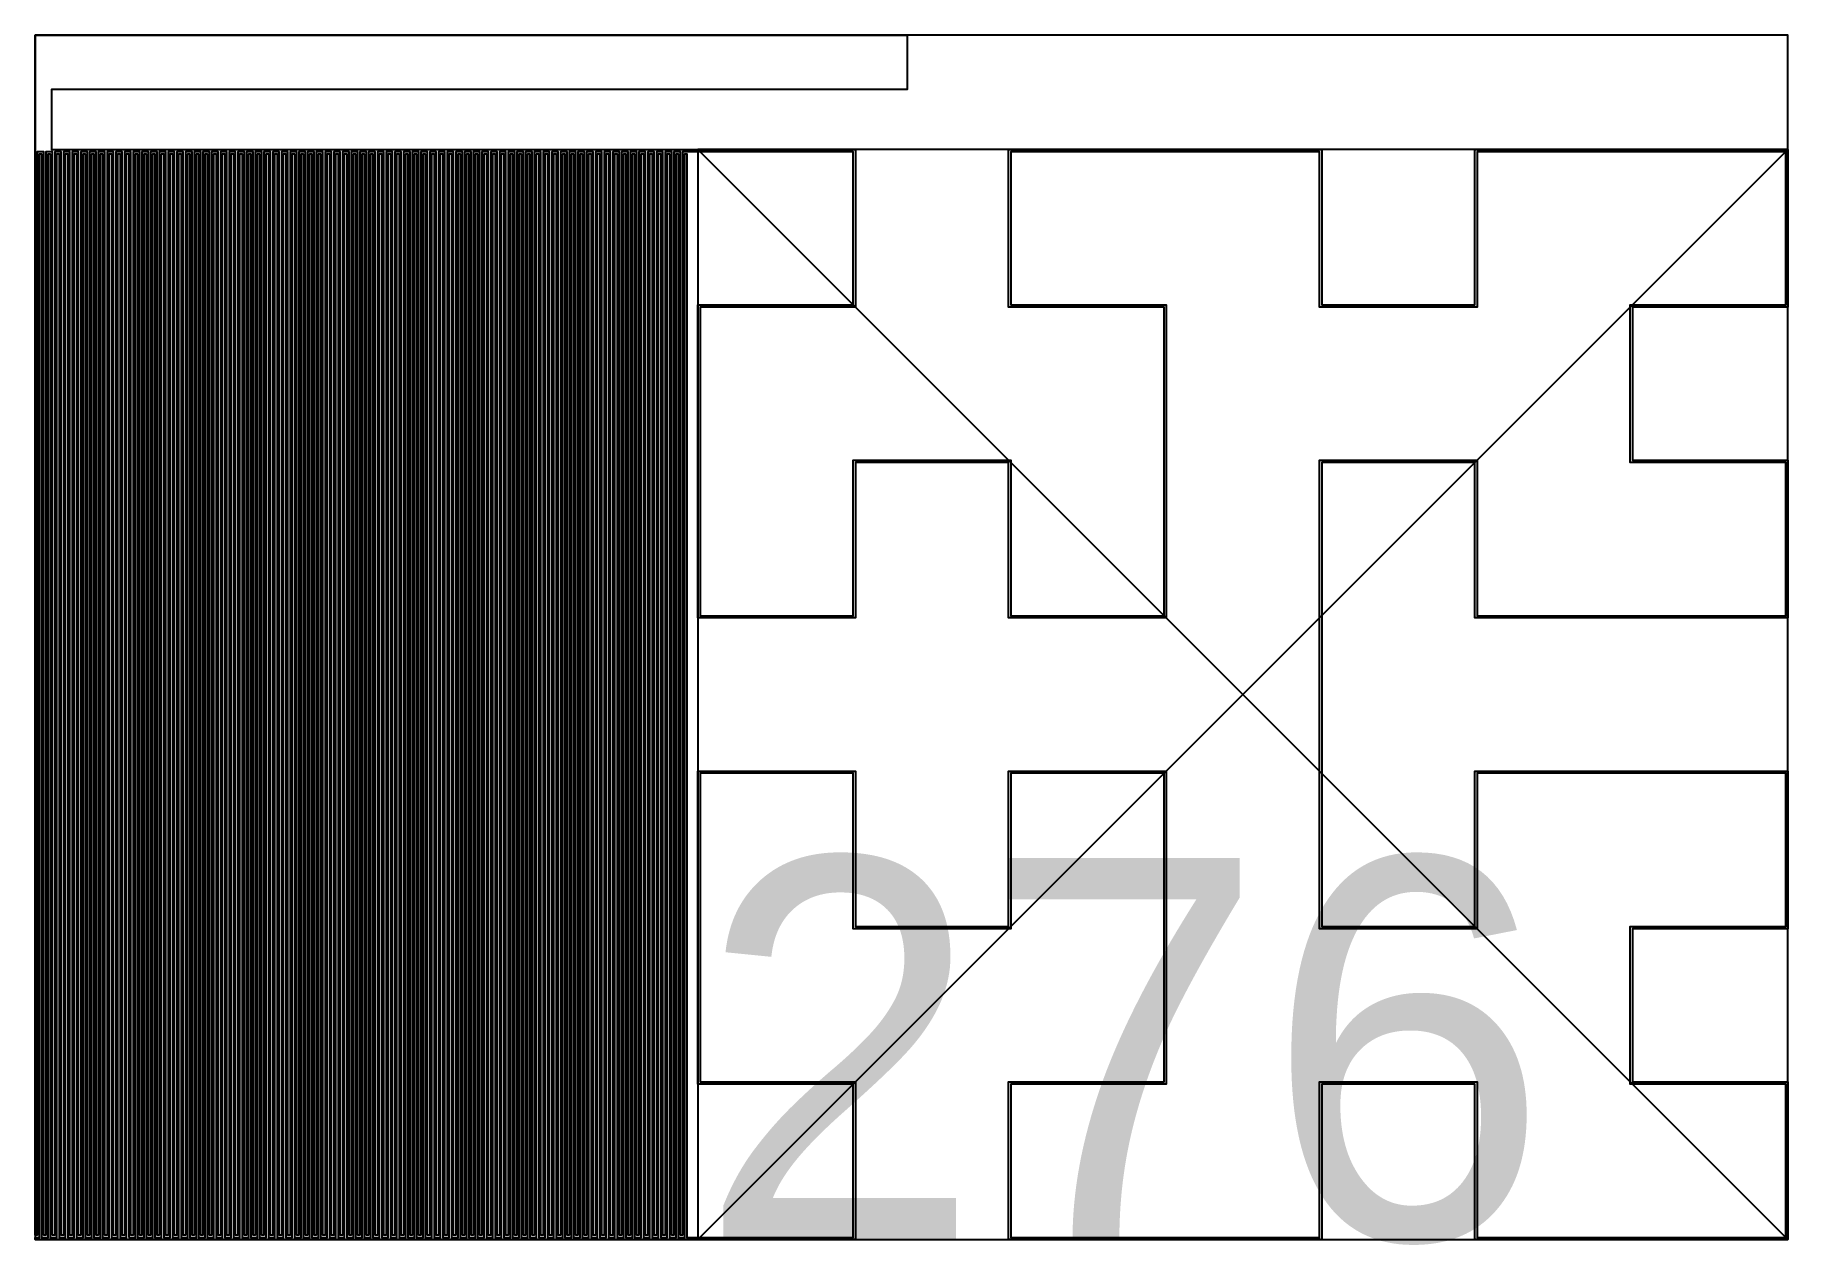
# Model space of a CAD drawing. Header units: metres. Extents: x -1108 to 500, y -505 to 605.
import ezdxf

# ---------------------------------------------------------------- set-up
doc = ezdxf.new("R2010")
doc.units = ezdxf.units.M
for name, color, linetype in [('ABSORBER_AREA', 150, 'Continuous'), ('CENTER', 120, 'Continuous'), ('INDEX', 254, 'Continuous'), ('PIXEL', 255, 'Continuous'), ('PIXEL_AREA', 140, 'Continuous')]:
    doc.layers.add(name, color=color, linetype=linetype)

msp = doc.modelspace()

# ---------------------------------------------------------------- linework, layer by layer
at = {"layer": 'ABSORBER_AREA'}
msp.add_lwpolyline([(-500, -500), (500, -500), (500, 500), (-500, 500), (-500, -500)], close=True, dxfattribs=at)
at = {"layer": 'CENTER'}
for points in [[(-500, -500), (500, 500)], [(-500, 500), (500, -500)]]:
    msp.add_lwpolyline(points, close=True, dxfattribs=at)
at = {"layer": 'PIXEL'}
msp.add_lwpolyline([(-1022, -498), (-1016, -498), (-1016, 496), (-1014, 496), (-1014, -498), (-1008, -498), (-1008, 496), (-1006, 496), (-1006, -498), (-1000, -498), (-1000, 496), (-998, 496), (-998, -498), (-992, -498), (-992, 496), (-990, 496), (-990, -498), (-984, -498), (-984, 496), (-982, 496), (-982, -498), (-976, -498), (-976, 496), (-974, 496), (-974, -498), (-968, -498), (-968, 496), (-966, 496), (-966, -498), (-960, -498), (-960, 496), (-958, 496), (-958, -498), (-952, -498), (-952, 496), (-950, 496), (-950, -498), (-944, -498), (-944, 496), (-942, 496), (-942, -498), (-936, -498), (-936, 496), (-934, 496), (-934, -498), (-928, -498), (-928, 496), (-926, 496), (-926, -498), (-920, -498), (-920, 496), (-918, 496), (-918, -498), (-912, -498), (-912, 496), (-910, 496), (-910, -498), (-904, -498), (-904, 496), (-902, 496), (-902, -498), (-896, -498), (-896, 496), (-894, 496), (-894, -498), (-888, -498), (-888, 496), (-886, 496), (-886, -498), (-880, -498), (-880, 496), (-878, 496), (-878, -498), (-872, -498), (-872, 496), (-870, 496), (-870, -498), (-864, -498), (-864, 496), (-862, 496), (-862, -498), (-856, -498), (-856, 496), (-854, 496), (-854, -498), (-848, -498), (-848, 496), (-846, 496), (-846, -498), (-840, -498), (-840, 496), (-838, 496), (-838, -498), (-832, -498), (-832, 496), (-830, 496), (-830, -498), (-824, -498), (-824, 496), (-822, 496), (-822, -498), (-816, -498), (-816, 496), (-814, 496), (-814, -498), (-808, -498), (-808, 496), (-806, 496), (-806, -498), (-800, -498), (-800, 496), (-798, 496), (-798, -498), (-792, -498), (-792, 496), (-790, 496), (-790, -498), (-784, -498), (-784, 496), (-782, 496), (-782, -498), (-776, -498), (-776, 496), (-774, 496), (-774, -498), (-768, -498), (-768, 496), (-766, 496), (-766, -498), (-760, -498), (-760, 496), (-758, 496), (-758, -498), (-752, -498), (-752, 496), (-750, 496), (-750, -498), (-744, -498), (-744, 496), (-742, 496), (-742, -498), (-736, -498), (-736, 496), (-734, 496), (-734, -498), (-728, -498), (-728, 496), (-726, 496), (-726, -498), (-720, -498), (-720, 496), (-718, 496), (-718, -498), (-712, -498), (-712, 496), (-710, 496), (-710, -498), (-704, -498), (-704, 496), (-702, 496), (-702, -498), (-696, -498), (-696, 496), (-694, 496), (-694, -498), (-688, -498), (-688, 496), (-686, 496), (-686, -498), (-680, -498), (-680, 496), (-678, 496), (-678, -498), (-672, -498), (-672, 496), (-670, 496), (-670, -498), (-664, -498), (-664, 496), (-662, 496), (-662, -498), (-656, -498), (-656, 496), (-654, 496), (-654, -498), (-648, -498), (-648, 496), (-646, 496), (-646, -498), (-640, -498), (-640, 496), (-638, 496), (-638, -498), (-632, -498), (-632, 496), (-630, 496), (-630, -498), (-624, -498), (-624, 496), (-622, 496), (-622, -498), (-616, -498), (-616, 496), (-614, 496), (-614, -498), (-608, -498), (-608, 496), (-606, 496), (-606, -498), (-600, -498), (-600, 496), (-598, 496), (-598, -498), (-592, -498), (-592, 496), (-590, 496), (-590, -498), (-584, -498), (-584, 496), (-582, 496), (-582, -498), (-576, -498), (-576, 496), (-574, 496), (-574, -498), (-568, -498), (-568, 496), (-566, 496), (-566, -498), (-560, -498), (-560, 496), (-558, 496), (-558, -498), (-552, -498), (-552, 496), (-550, 496), (-550, -498), (-544, -498), (-544, 496), (-542, 496), (-542, -498), (-536, -498), (-536, 496), (-534, 496), (-534, -498), (-528, -498), (-528, 496), (-526, 496), (-526, -498), (-520, -498), (-520, 496), (-518, 496), (-518, -498), (-512, -498), (-512, 496), (-510, 496), (-510, -498), (-501, -498), (-500, -498), (-498, -498), (-357.4, -498), (-357.4, -357.4), (-500, -357.4), (-500, -355.4), (-500, -355.4), (-500, -214.9), (-500, -212.9), (-500, -72.3), (-500, -70.3), (-500, -70.3), (-357.4, -70.3), (-355.4, -70.3), (-355.4, -70.3), (-355.4, -72.3), (-355.4, -72.3), (-355.4, -212.9), (-214.9, -212.9), (-214.9, -72.3), (-214.9, -70.3), (-212.9, -70.3), (-72.3, -70.3), (-70.3, -70.3), (-70.3, -72.3), (-70.3, -212.9), (-70.3, -214.9), (-70.3, -355.4), (-70.3, -357.4), (-70.3, -357.4), (-212.9, -357.4), (-212.9, -498), (-72.3, -498), (-70.3, -498), (70.3, -498), (70.3, -357.4), (70.3, -355.4), (72.3, -355.4), (212.9, -355.4), (214.9, -355.4), (214.9, -355.4), (214.9, -498), (355.4, -498), (357.4, -498), (498, -498), (498, -357.4), (355.4, -357.4), (355.4, -357.4), (355.4, -357.4), (355.4, -214.9), (355.4, -212.9), (357.4, -212.9), (498, -212.9), (498, -72.3), (357.4, -72.3), (355.4, -72.3), (214.9, -72.3), (214.9, -212.9), (214.9, -214.9), (212.9, -214.9), (72.3, -214.9), (70.3, -214.9), (70.3, -214.9), (70.3, -72.3), (70.3, -70.3), (70.3, 70.3), (70.3, 72.3), (70.3, 212.9), (70.3, 214.9), (70.3, 214.9), (72.3, 214.9), (72.3, 214.9), (212.9, 214.9), (214.9, 214.9), (214.9, 214.9), (214.9, 72.3), (355.4, 72.3), (357.4, 72.3), (498, 72.3), (498, 212.9), (357.4, 212.9), (355.4, 212.9), (355.4, 212.9), (355.4, 355.4), (355.4, 357.4), (355.4, 357.4), (357.4, 357.4), (357.4, 357.4), (498, 357.4), (498, 498), (357.4, 498), (355.4, 498), (214.9, 498), (214.9, 357.4), (214.9, 355.4), (214.9, 355.4), (212.9, 355.4), (212.9, 355.4), (72.3, 355.4), (70.3, 355.4), (70.3, 355.4), (70.3, 498), (-70.3, 498), (-72.3, 498), (-212.9, 498), (-212.9, 357.4), (-72.3, 357.4), (-70.3, 357.4), (-70.3, 355.4), (-70.3, 214.9), (-70.3, 212.9), (-70.3, 72.3), (-70.3, 70.3), (-70.3, 70.3), (-72.3, 70.3), (-72.3, 70.3), (-212.9, 70.3), (-214.9, 70.3), (-214.9, 70.3), (-214.9, 72.3), (-214.9, 72.3), (-214.9, 212.9), (-355.4, 212.9), (-355.4, 72.3), (-355.4, 70.3), (-355.4, 70.3), (-357.4, 70.3), (-357.4, 70.3), (-498, 70.3), (-500, 70.3), (-500, 70.3), (-500, 72.3), (-500, 72.3), (-500, 212.9), (-500, 214.9), (-500, 355.4), (-500, 357.4), (-500, 357.4), (-498, 357.4), (-498, 357.4), (-357.4, 357.4), (-357.4, 498), (-498, 498), (-500, 498), (-501, 498), (-510, 498), (-514, 498), (-514, -496), (-516, -496), (-516, 498), (-522, 498), (-522, -496), (-524, -496), (-524, 498), (-530, 498), (-530, -496), (-532, -496), (-532, 498), (-538, 498), (-538, -496), (-540, -496), (-540, 498), (-546, 498), (-546, -496), (-548, -496), (-548, 498), (-554, 498), (-554, -496), (-556, -496), (-556, 498), (-562, 498), (-562, -496), (-564, -496), (-564, 498), (-570, 498), (-570, -496), (-572, -496), (-572, 498), (-578, 498), (-578, -496), (-580, -496), (-580, 498), (-586, 498), (-586, -496), (-588, -496), (-588, 498), (-594, 498), (-594, -496), (-596, -496), (-596, 498), (-602, 498), (-602, -496), (-604, -496), (-604, 498), (-610, 498), (-610, -496), (-612, -496), (-612, 498), (-618, 498), (-618, -496), (-620, -496), (-620, 498), (-626, 498), (-626, -496), (-628, -496), (-628, 498), (-634, 498), (-634, -496), (-636, -496), (-636, 498), (-642, 498), (-642, -496), (-644, -496), (-644, 498), (-650, 498), (-650, -496), (-652, -496), (-652, 498), (-658, 498), (-658, -496), (-660, -496), (-660, 498), (-666, 498), (-666, -496), (-668, -496), (-668, 498), (-674, 498), (-674, -496), (-676, -496), (-676, 498), (-682, 498), (-682, -496), (-684, -496), (-684, 498), (-690, 498), (-690, -496), (-692, -496), (-692, 498), (-698, 498), (-698, -496), (-700, -496), (-700, 498), (-706, 498), (-706, -496), (-708, -496), (-708, 498), (-714, 498), (-714, -496), (-716, -496), (-716, 498), (-722, 498), (-722, -496), (-724, -496), (-724, 498), (-730, 498), (-730, -496), (-732, -496), (-732, 498), (-738, 498), (-738, -496), (-740, -496), (-740, 498), (-746, 498), (-746, -496), (-748, -496), (-748, 498), (-754, 498), (-754, -496), (-756, -496), (-756, 498), (-762, 498), (-762, -496), (-764, -496), (-764, 498), (-770, 498), (-770, -496), (-772, -496), (-772, 498), (-778, 498), (-778, -496), (-780, -496), (-780, 498), (-786, 498), (-786, -496), (-788, -496), (-788, 498), (-794, 498), (-794, -496), (-796, -496), (-796, 498), (-802, 498), (-802, -496), (-804, -496), (-804, 498), (-810, 498), (-810, -496), (-812, -496), (-812, 498), (-818, 498), (-818, -496), (-820, -496), (-820, 498), (-826, 498), (-826, -496), (-828, -496), (-828, 498), (-834, 498), (-834, -496), (-836, -496), (-836, 498), (-842, 498), (-842, -496), (-844, -496), (-844, 498), (-850, 498), (-850, -496), (-852, -496), (-852, 498), (-858, 498), (-858, -496), (-860, -496), (-860, 498), (-866, 498), (-866, -496), (-868, -496), (-868, 498), (-874, 498), (-874, -496), (-876, -496), (-876, 498), (-882, 498), (-882, -496), (-884, -496), (-884, 498), (-890, 498), (-890, -496), (-892, -496), (-892, 498), (-898, 498), (-898, -496), (-900, -496), (-900, 498), (-906, 498), (-906, -496), (-908, -496), (-908, 498), (-914, 498), (-914, -496), (-916, -496), (-916, 498), (-922, 498), (-922, -496), (-924, -496), (-924, 498), (-930, 498), (-930, -496), (-932, -496), (-932, 498), (-938, 498), (-938, -496), (-940, -496), (-940, 498), (-946, 498), (-946, -496), (-948, -496), (-948, 498), (-954, 498), (-954, -496), (-956, -496), (-956, 498), (-962, 498), (-962, -496), (-964, -496), (-964, 498), (-970, 498), (-970, -496), (-972, -496), (-972, 498), (-978, 498), (-978, -496), (-980, -496), (-980, 498), (-986, 498), (-986, -496), (-988, -496), (-988, 498), (-994, 498), (-994, -496), (-996, -496), (-996, 498), (-1002, 498), (-1002, -496), (-1004, -496), (-1004, 498), (-1010, 498), (-1010, -496), (-1012, -496), (-1012, 498), (-1018, 498), (-1018, -496), (-1020, -496), (-1020, 498), (-1026, 498), (-1026, -496), (-1028, -496), (-1028, 498), (-1034, 498), (-1034, -496), (-1036, -496), (-1036, 498), (-1042, 498), (-1042, -496), (-1044, -496), (-1044, 498), (-1050, 498), (-1050, -496), (-1052, -496), (-1052, 498), (-1058, 498), (-1058, -496), (-1060, -496), (-1060, 498), (-1066, 498), (-1066, -496), (-1068, -496), (-1068, 498), (-1074, 498), (-1074, -496), (-1076, -496), (-1076, 498), (-1082, 498), (-1082, -496), (-1084, -496), (-1084, 498), (-1090, 498), (-1090, -496), (-1092, -496), (-1092, 498), (-1098, 498), (-1098, -496), (-1100, -496), (-1100, 498), (-1106, 498), (-1106, -496), (-1108, -496), (-1108, 498), (-1108, 500), (-1108, 555), (-1108, 605), (-308, 605), (-308, 555), (-1093, 555), (-1093, 500), (-510, 500), (-501, 500), (-500, 500), (-498, 500), (-357.4, 500), (-357.4, 500), (-355.4, 500), (-355.4, 500), (-355.4, 498), (-355.4, 357.4), (-355.4, 357.4), (-355.4, 355.4), (-355.4, 355.4), (-357.4, 355.4), (-498, 355.4), (-498, 214.9), (-498, 212.9), (-498, 72.3), (-357.4, 72.3), (-357.4, 212.9), (-357.4, 212.9), (-357.4, 214.9), (-357.4, 214.9), (-355.4, 214.9), (-214.9, 214.9), (-214.9, 214.9), (-212.9, 214.9), (-212.9, 214.9), (-212.9, 212.9), (-212.9, 72.3), (-72.3, 72.3), (-72.3, 212.9), (-72.3, 214.9), (-72.3, 355.4), (-212.9, 355.4), (-212.9, 355.4), (-214.9, 355.4), (-214.9, 355.4), (-214.9, 357.4), (-214.9, 498), (-214.9, 498), (-214.9, 500), (-214.9, 500), (-212.9, 500), (-72.3, 500), (-70.3, 500), (70.3, 500), (70.3, 500), (72.3, 500), (72.3, 500), (72.3, 498), (72.3, 357.4), (212.9, 357.4), (212.9, 500), (212.9, 500), (214.9, 500), (355.4, 500), (357.4, 500), (498, 500), (498, 500), (500, 500), (500, 500), (500, 498), (500, 355.4), (500, 355.4), (498, 355.4), (357.4, 355.4), (357.4, 214.9), (498, 214.9), (498, 214.9), (500, 214.9), (500, 214.9), (500, 212.9), (500, 70.3), (500, 70.3), (498, 70.3), (357.4, 70.3), (355.4, 70.3), (214.9, 70.3), (214.9, 70.3), (212.9, 70.3), (212.9, 70.3), (212.9, 72.3), (212.9, 212.9), (72.3, 212.9), (72.3, 72.3), (72.3, 70.3), (72.3, -70.3), (72.3, -72.3), (72.3, -212.9), (212.9, -212.9), (212.9, -70.3), (212.9, -70.3), (214.9, -70.3), (355.4, -70.3), (357.4, -70.3), (498, -70.3), (500, -70.3), (500, -72.3), (500, -214.9), (500, -214.9), (498, -214.9), (357.4, -214.9), (357.4, -355.4), (498, -355.4), (500, -355.4), (500, -357.4), (500, -500), (500, -500), (498, -500), (357.4, -500), (355.4, -500), (214.9, -500), (212.9, -500), (212.9, -498), (212.9, -357.4), (72.3, -357.4), (72.3, -500), (72.3, -500), (70.3, -500), (-70.3, -500), (-72.3, -500), (-212.9, -500), (-214.9, -500), (-214.9, -498), (-214.9, -357.4), (-214.9, -357.4), (-214.9, -355.4), (-214.9, -355.4), (-212.9, -355.4), (-72.3, -355.4), (-72.3, -214.9), (-72.3, -212.9), (-72.3, -72.3), (-212.9, -72.3), (-212.9, -212.9), (-212.9, -212.9), (-212.9, -214.9), (-212.9, -214.9), (-214.9, -214.9), (-355.4, -214.9), (-357.4, -214.9), (-357.4, -212.9), (-357.4, -72.3), (-498, -72.3), (-498, -212.9), (-498, -214.9), (-498, -355.4), (-357.4, -355.4), (-355.4, -355.4), (-355.4, -357.4), (-355.4, -498), (-355.4, -498), (-355.4, -500), (-355.4, -500), (-357.4, -500), (-498, -500), (-500, -500), (-501, -500), (-510, -500), (-1108, -500), (-1108, -498), (-1104, -498), (-1104, 496), (-1102, 496), (-1102, -498), (-1096, -498), (-1096, 496), (-1094, 496), (-1094, -498), (-1088, -498), (-1088, 496), (-1086, 496), (-1086, -498), (-1080, -498), (-1080, 496), (-1078, 496), (-1078, -498), (-1072, -498), (-1072, 496), (-1070, 496), (-1070, -498), (-1064, -498), (-1064, 496), (-1062, 496), (-1062, -498), (-1056, -498), (-1056, 496), (-1054, 496), (-1054, -498), (-1048, -498), (-1048, 496), (-1046, 496), (-1046, -498), (-1040, -498), (-1040, 496), (-1038, 496), (-1038, -498), (-1032, -498), (-1032, 496), (-1030, 496), (-1030, -498), (-1024, -498), (-1024, 496), (-1022, 496), (-1022, -498)], close=True, dxfattribs=at)
at = {"layer": 'PIXEL_AREA'}
msp.add_lwpolyline([(-1108, -500), (500, -500), (500, 605), (-1108, 605), (-1108, -500)], close=True, dxfattribs=at)

# ---------------------------------------------------------------- texts
at = {"layer": 'INDEX'}
msp.add_text('276', height=350, dxfattribs=at).set_placement((-500, -500))

doc.saveas('drawing.dxf')
